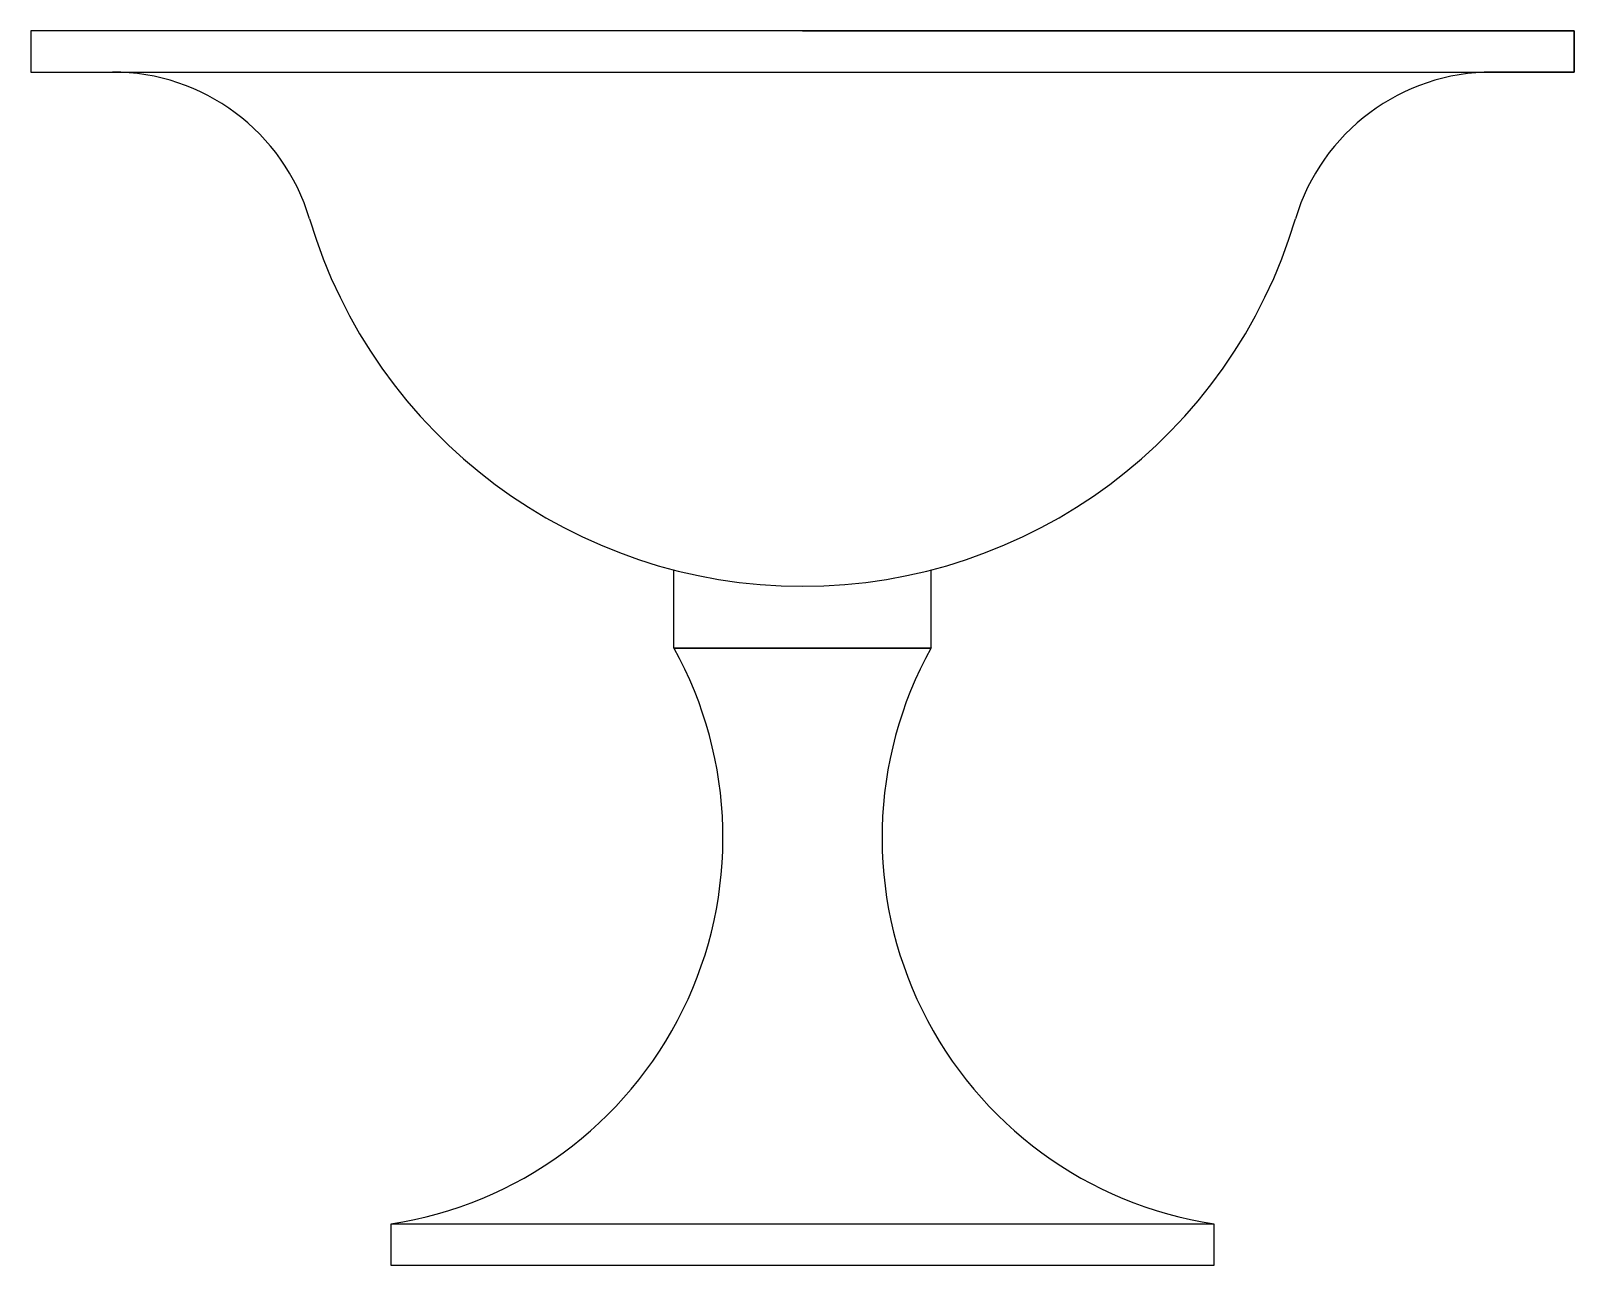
# Model space of a CAD drawing. Header units: millimetres. Extents: x 0 to 150, y 0 to 120.
import ezdxf

# ---------------------------------------------------------------- set-up
doc = ezdxf.new("R2010")
doc.units = ezdxf.units.MM
doc.layers.add('Peça', color=2, linetype='Continuous')

msp = doc.modelspace()

# ---------------------------------------------------------------- linework, layer by layer
at = {"layer": 'Peça'}
for p, q in [((150, 120), (0, 120)), ((0, 120), (0, 116)), ((75, 120), (150, 120)), ((150, 116), (150, 120)), ((150, 120), (150, 116)), ((0, 116), (7.92, 116)), ((0, 116), (150, 116)), ((150, 116), (142.08, 116)), ((62.5, 60), (62.5, 67.59)), ((87.5, 60), (87.5, 67.59)), ((87.5, 60), (62.5, 60)), ((62.5, 60), (75, 60)), ((75, 60), (87.5, 60)), ((115, 4), (35, 4)), ((35, 4), (35, 0)), ((115, 0), (115, 4)), ((35, 0), (115, 0)), ((35, 0), (75, 0))]:
    msp.add_line(p, q, dxfattribs=at)
for centre, radius, start, end in [((7.92, 96), 20, 16.6015, 90), ((142.08, 96), 20, 90, 163.3985), ((75, 116), 50, 196.6015, 343.3985), ((29.27, 41.57), 38, 278.6713, 29.02), ((120.73, 41.57), 38, 150.98, 261.3287)]:
    msp.add_arc(centre, radius, start, end, dxfattribs=at)

doc.saveas('drawing.dxf')
